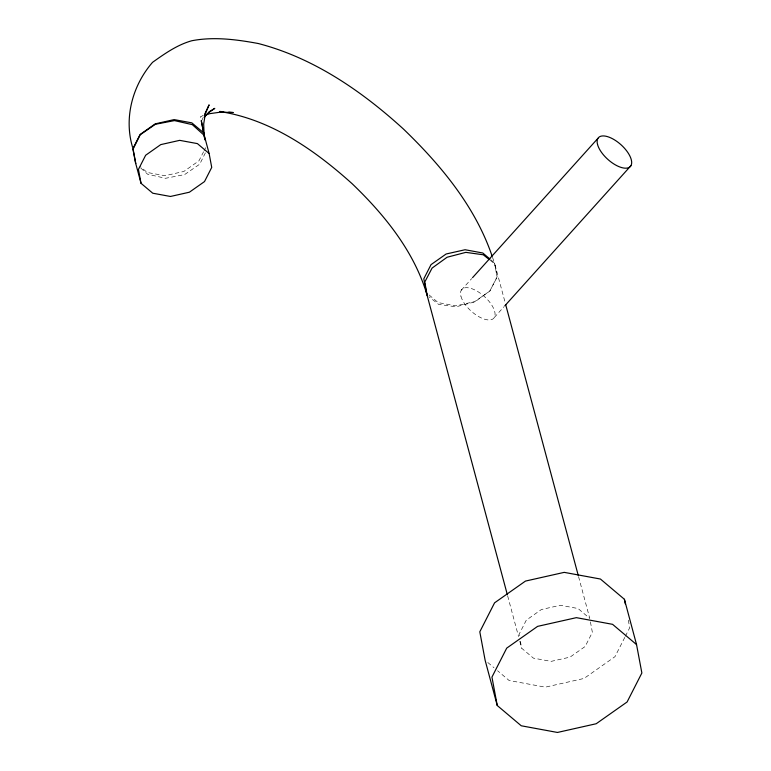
<?xml version="1.0" encoding="UTF-8"?>
<svg xmlns="http://www.w3.org/2000/svg" width="771" height="771" viewBox="0 0 771 771"><rect width="100%" height="100%" fill="white"/><g stroke="black" fill="none" stroke-linecap="round" stroke-linejoin="round"><path stroke-width="0.58" stroke-dasharray="3.85 2.89" d="M201.809 120.449L203.265 117.327M205.375 152.88L199.737 164.175L184.587 174.603L165.534 178.294L147.666 174.246L139.185 166.613M203.583 151.723L198.947 160.821L183.845 171.461L164.898 175.721L147.194 172.463L139.975 166.372M204.103 150.711L205.645 147.675M624.809 637.366L614.959 656.69L584.061 678.441L545.319 687.154L509.101 680.494L497.555 670.731M625.348 636.297L629.724 627.71L628.028 618.621M461.289 290.166L471.736 278.553M494.307 317.488L503.955 306.771M203.13 115.39L200.219 117.144L203.371 115.987M490.298 260.357L494.703 263.846L497.102 277.126L489.807 291.062L474.772 301.924L456.037 306.8L438.612 304.381L428.927 296.71M490.896 259.856L494.51 262.901L505.092 302.405M429.119 294.975L438.13 302.598L455.844 305.856L474.782 301.596L489.884 290.956L497.102 276.799L494.51 262.901M519.808 641.25L521.678 648.228L533.397 658.126L551.101 661.383L570.048 657.123L585.15 646.493L592.369 632.326L590.422 621.908M487.792 662.482L494.009 667.734M492.515 257.292L494.703 263.846M578.558 576.602L589.767 618.429L578.048 608.521L560.344 605.264L541.396 609.524L526.294 620.163L519.076 634.331L519.509 636.644M507.665 595.944L518.565 636.605M520.377 641.279L521.678 648.228M460.942 296.286A21.501 9.85 42 0 0 489.537 319.955A21.501 9.85 42 0 0 482.916 295.235A21.501 9.85 42 0 0 460.942 296.286"/><path stroke-width="1.16" d="M204.729 114.204L209.105 104.846L205.356 113.665L203.689 123.986L204.113 135.648L201.289 120.604L205.028 139.782M204.594 116.99L207.38 113.539L214.801 108.354L208.97 111.872M472.546 277.666L597.901 138.394M504.754 305.885L630.919 165.717M204.421 115.602L209.673 113.665L220.737 112.123L233.247 112.537L228.765 112.171M219.812 111.438L223.166 111.718M219.841 111.544C270.708 119.312 314.751 150.056 352.202 183.777C384.633 214.926 414.287 251.529 427.173 295.322L424.773 282.041L432.068 268.096L447.103 257.235L465.838 252.358L483.263 254.777L489.421 259.663M489.999 259.095L482.781 252.994L465.077 249.737L446.13 253.996L431.028 264.636L423.809 278.794L426.411 292.691L507.357 594.778M203.563 132.766L191.844 122.859L174.13 119.601L155.193 123.861L140.091 134.501L132.872 148.668L135.465 162.556L141.026 183.305L152.754 193.213L170.458 196.47L189.396 192.21L204.508 181.58L211.726 167.413L209.124 153.516L203.563 132.766L204.864 139.715M209.124 153.516L197.405 143.608L179.691 140.351L160.754 144.611L145.652 155.25L138.433 169.418L141.026 183.305M624.414 599.289L600.426 579.031L564.218 572.361L525.465 581.083L494.568 602.835L479.803 631.806L485.123 660.236L497.256 705.523L521.244 725.781L557.452 732.45L596.205 723.738L627.102 701.976L641.867 673.006L636.547 644.585L624.414 599.289L625.262 603.838M636.547 644.585L612.569 624.327L576.351 617.658L537.609 626.37L506.711 648.132L491.946 677.102L497.256 705.523M204.199 135.33L192.316 124.642L174.458 120.604L155.405 124.285L140.255 134.713L133.075 149.092L135.792 163.558M492.149 256.203C475.283 206.551 440.771 165.004 403.484 129.075C361.782 91.065 313.479 57.806 258.246 43.513C236.437 39.475 213.789 36.507 191.796 40.747C177.195 44.824 164.763 53.671 152.562 62.316C132.612 85.244 123.726 117.684 132.573 147.261M505.709 304.728L578.25 575.445M597.554 144.524A21.501 9.85 42 0 0 626.148 168.184A21.501 9.85 42 0 0 619.527 143.473A21.501 9.85 42 0 0 597.554 144.524"/></g></svg>
